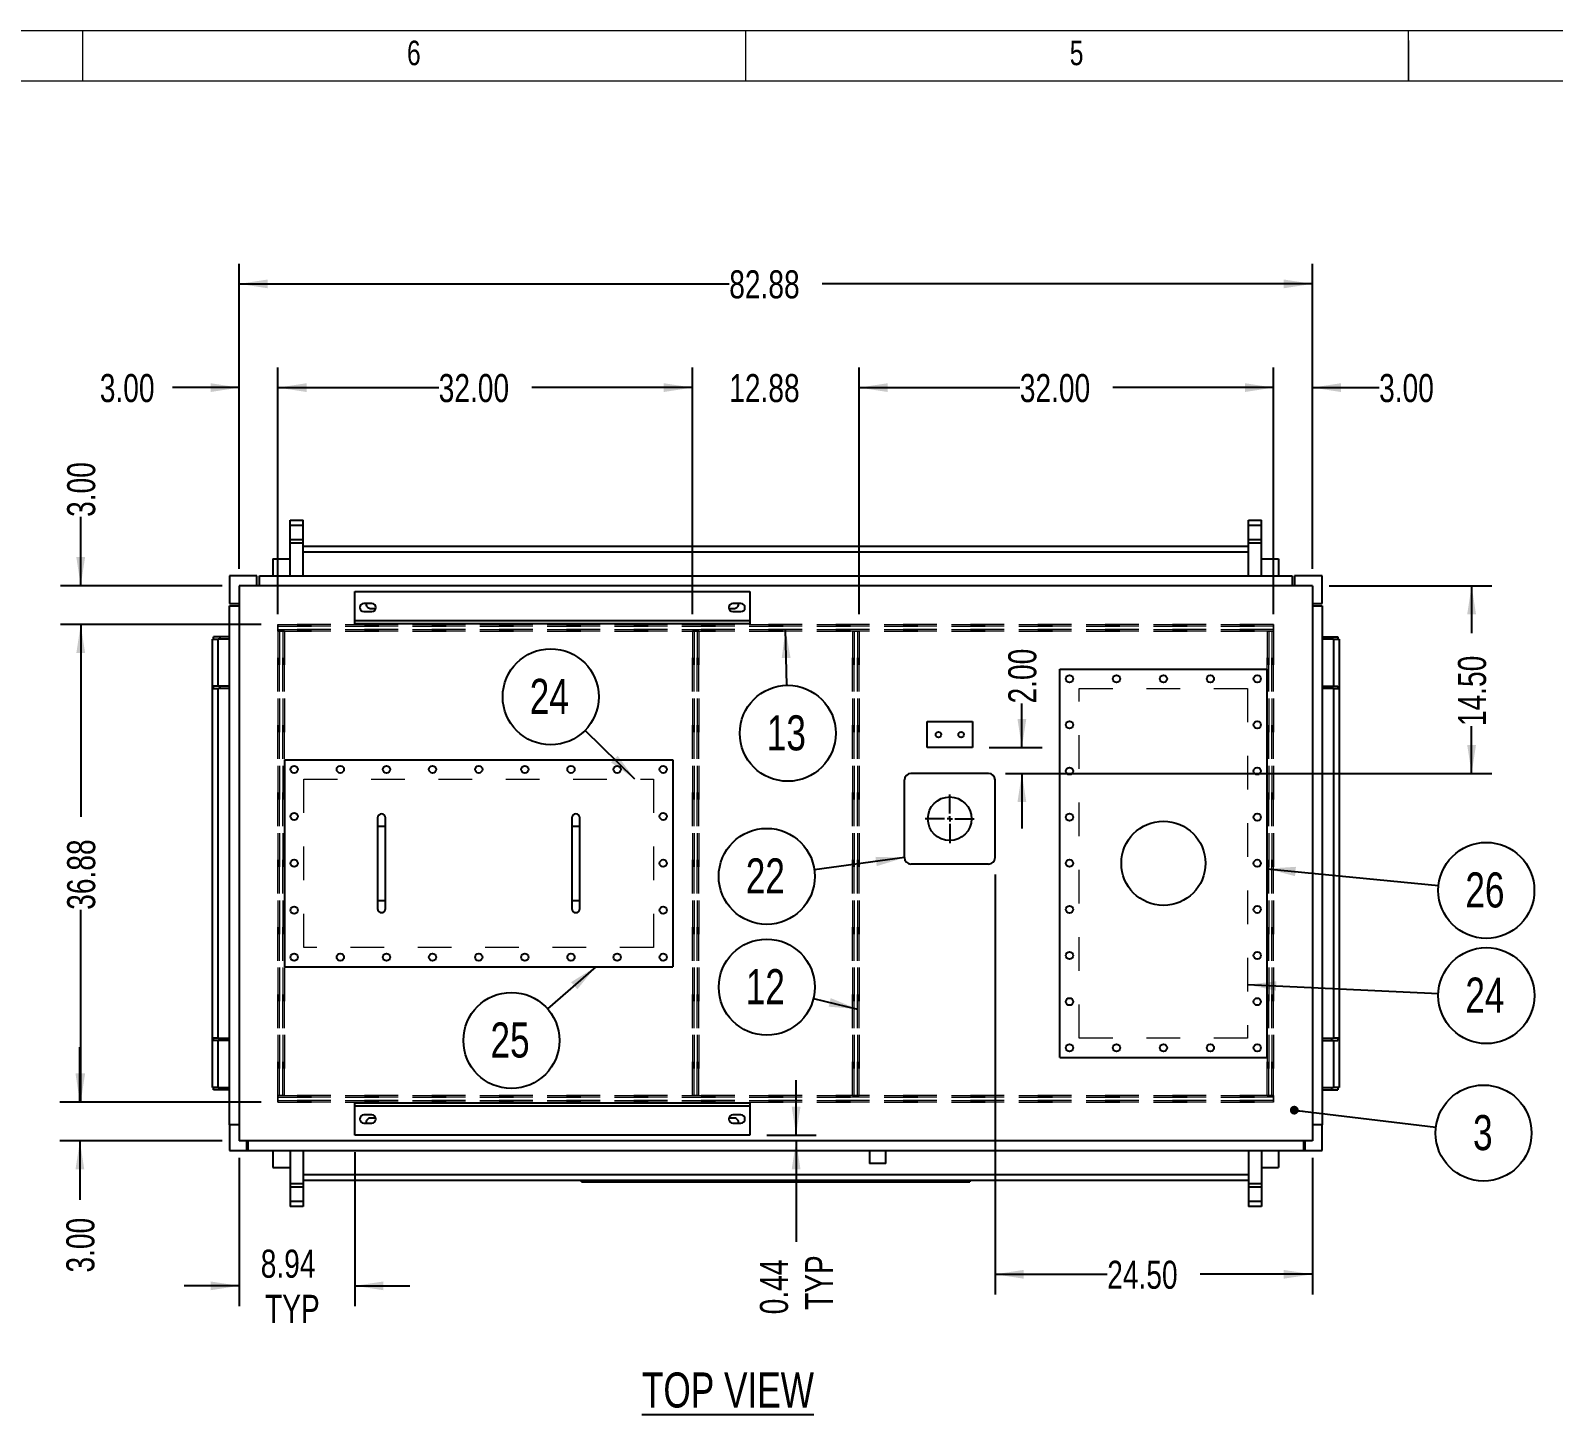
# Model space of a CAD drawing. Header units: inches. Extents: x 0 to 16.5, y 0 to 11.7.
# Drawn here: x 4.175 to 8.699, y 7.563 to 11.674 of the extents above; entities that cross this region are included whole.
import ezdxf

# ---------------------------------------------------------------- set-up
doc = ezdxf.new("R2010")
doc.units = ezdxf.units.IN
doc.header["$MEASUREMENT"] = 0
doc.linetypes.add('HIDDEN', pattern=[0.075, 0.05, -0.025])
doc.layers.add('FORMAT', color=7, linetype='Continuous')
doc.styles.add('SLDTEXTSTYLE0', font='TXT', dxfattribs={"width": 0.75})
doc.dimstyles.new('SLDDIMSTYLE0', dxfattribs={"dimtxt": 0.084961, "dimasz": 0.084961, "dimexe": 0, "dimexo": 0.0625, "dimgap": 0.02124, "dimtad": 0, "dimlfac": 26, "dimrnd": 1e-09, "dimzin": 4, "dimdsep": 46, "dimtxsty": 'SLDTEXTSTYLE0', "dimsah": 1, "dimcen": 0.09, "dimadec": 0, "dimazin": 1, "dimtfac": 1, "dimtmove": 0, "dimatfit": 0, "dimfxl": 0, "dimfrac": 2, "dimtolj": 1, "dimtzin": 12, "dimarcsym": 0})
doc.dimstyles.new('SLDDIMSTYLE1', dxfattribs={"dimtxt": 0.084961, "dimasz": 0.084961, "dimexe": 0, "dimexo": 0.0625, "dimgap": 0.02124, "dimtad": 0, "dimlfac": 26, "dimrnd": 1e-09, "dimzin": 12, "dimdsep": 46, "dimtxsty": 'SLDTEXTSTYLE0', "dimsah": 1, "dimcen": 0.09, "dimadec": 0, "dimazin": 3, "dimtfac": 1, "dimtofl": 0, "dimtmove": 0, "dimatfit": 3, "dimfxl": 0, "dimfrac": 2, "dimtolj": 1, "dimtzin": 12, "dimarcsym": 0})
doc.dimstyles.new('SLDDIMSTYLE2', dxfattribs={"dimtxt": 0.084961, "dimasz": 0.084961, "dimexe": 0, "dimexo": 0.0625, "dimgap": 0.02124, "dimtad": 0, "dimlfac": 26, "dimrnd": 1e-09, "dimzin": 12, "dimdsep": 46, "dimtxsty": 'SLDTEXTSTYLE0', "dimsah": 1, "dimcen": 0.09, "dimadec": 0, "dimazin": 3, "dimtfac": 1, "dimtmove": 0, "dimatfit": 0, "dimfxl": 0, "dimfrac": 2, "dimtolj": 1, "dimtzin": 12, "dimarcsym": 0})
doc.dimstyles.new('SLDDIMSTYLE3', dxfattribs={"dimtxt": 0.084961, "dimasz": 0.084961, "dimexe": 0, "dimexo": 0.0625, "dimgap": 0.02124, "dimtad": 0, "dimlfac": 26, "dimrnd": 1e-09, "dimzin": 4, "dimdsep": 46, "dimtxsty": 'SLDTEXTSTYLE0', "dimsah": 1, "dimcen": 0.09, "dimadec": 0, "dimazin": 1, "dimtfac": 1, "dimtofl": 0, "dimtmove": 0, "dimatfit": 3, "dimfxl": 0, "dimfrac": 2, "dimtolj": 1, "dimtzin": 12, "dimarcsym": 0})
doc.dimstyles.new('SLDDIMSTYLE4', dxfattribs={"dimtxt": 0.18, "dimasz": 0.084961, "dimexe": 0, "dimexo": 0.0625, "dimgap": 0, "dimtad": 0, "dimtih": 1, "dimtoh": 1, "dimdec": 0, "dimrnd": 1e-09, "dimzin": 0, "dimdsep": 46, "dimtxsty": 'Standard', "dimsah": 1, "dimcen": 0.09, "dimadec": 0, "dimazin": 0, "dimtfac": 0.084961, "dimtdec": 0, "dimtofl": 0, "dimtmove": 0, "dimatfit": 3, "dimfxl": 0, "dimfrac": 2, "dimtolj": 1, "dimtzin": 0, "dimarcsym": 0})
doc.dimstyles.new('SLDDIMSTYLE5', dxfattribs={"dimtxt": 0.18, "dimasz": 0.026142, "dimexe": 0, "dimexo": 0.0625, "dimgap": 0, "dimtad": 0, "dimtih": 1, "dimtoh": 1, "dimdec": 0, "dimrnd": 1e-09, "dimzin": 0, "dimdsep": 46, "dimtxsty": 'Standard', "dimblk1": 'DOT', "dimblk2": 'DOT', "dimsah": 1, "dimcen": 0.09, "dimadec": 0, "dimazin": 0, "dimtfac": 0.026142, "dimtdec": 0, "dimtofl": 0, "dimtmove": 0, "dimatfit": 3, "dimldrblk": 'DOT', "dimfxl": 0, "dimfrac": 2, "dimtolj": 1, "dimtzin": 0, "dimarcsym": 0})
doc.dimstyles.new('SLDDIMSTYLE8', dxfattribs={"dimtxt": 0.084961, "dimasz": 0.084961, "dimexe": 0, "dimexo": 0.0625, "dimgap": 0.02124, "dimtad": 0, "dimlfac": 26, "dimrnd": 1e-09, "dimdsep": 46, "dimtxsty": 'SLDTEXTSTYLE0', "dimsah": 1, "dimcen": 0.09, "dimadec": 0, "dimazin": 2, "dimtfac": 1, "dimtmove": 0, "dimatfit": 0, "dimfxl": 0, "dimfrac": 2, "dimtolj": 1, "dimtzin": 12, "dimarcsym": 0})

# ---------------------------------------------------------------- blocks, each defined once
blk = doc.blocks.new('Drawing View44')
at = {"color": 7, "linetype": 'Continuous', "lineweight": 25}
for p, q in [((-0.2837, 0.9087), (-0.2452, 0.9087)), ((-0.2837, 0.8942), (-0.2837, 0.9087)), ((-0.2452, 0.8942), (-0.2452, 0.9087)), ((2.5625, 0.9087), (2.601, 0.9087)), ((2.5625, 0.8942), (2.5625, 0.9087)), ((2.601, 0.8942), (2.601, 0.9087)), ((-0.2837, 0.8942), (-0.2452, 0.8942)), ((-0.2837, 0.851), (-0.2837, 0.8942)), ((-0.2452, 0.851), (-0.2452, 0.8942)), ((2.5625, 0.8942), (2.601, 0.8942)), ((2.5625, 0.851), (2.5625, 0.8942)), ((2.601, 0.851), (2.601, 0.8942)), ((-0.2837, 0.8413), (-0.2837, 0.851)), ((-0.2837, 0.851), (-0.2452, 0.851)), ((-0.2837, 0.8413), (-0.2452, 0.8413)), ((-0.2837, 0.7428), (-0.2837, 0.8413)), ((-0.2452, 0.8413), (-0.2452, 0.851)), ((-0.2452, 0.7428), (-0.2452, 0.8413)), ((-0.2452, 0.8317), (2.5625, 0.8317)), ((-0.2452, 0.8149), (2.5625, 0.8149)), ((2.5625, 0.8413), (2.5625, 0.851)), ((2.5625, 0.851), (2.601, 0.851)), ((2.5625, 0.8413), (2.601, 0.8413)), ((2.5625, 0.7428), (2.5625, 0.8413)), ((2.601, 0.8413), (2.601, 0.851)), ((2.601, 0.7428), (2.601, 0.8413)), ((-0.3349, 0.7934), (-0.2837, 0.7934)), ((-0.3349, 0.7934), (-0.3349, 0.7428)), ((2.601, 0.7933), (2.6522, 0.7933)), ((2.6522, 0.7933), (2.6522, 0.7428)), ((-0.3822, 0.7428), (-0.4639, 0.7428)), ((-0.4639, 0.7428), (-0.4639, 0.6611)), ((-0.3822, 0.7139), (-0.3822, 0.7428)), ((-0.375, 0.7139), (-0.375, 0.7428)), ((-0.375, 0.7428), (2.6923, 0.7428)), ((2.6923, 0.7428), (2.6923, 0.7139)), ((2.7812, 0.7428), (2.6995, 0.7428)), ((2.6995, 0.7428), (2.6995, 0.7139)), ((2.7812, 0.6611), (2.7812, 0.7428)), ((2.7524, 0.7139), (-0.4351, 0.7139)), ((-0.4351, 0.7139), (-0.4351, -0.9351)), ((-0.0913, 0.6971), (1.0817, 0.6971)), ((-0.0913, 0.6109), (-0.0913, 0.6971)), ((1.0817, 0.6971), (1.0817, 0.6109)), ((2.7524, 0.7139), (2.7524, -0.9351)), ((-0.4639, 0.6611), (-0.4351, 0.6611)), ((-0.4639, 0.6538), (-0.4351, 0.6538)), ((-0.4639, -0.887), (-0.4639, 0.6538)), ((-0.0409, 0.6611), (-0.0649, 0.6611)), ((-0.0649, 0.637), (-0.0409, 0.637)), ((-0.0457, 0.6466), (-0.0291, 0.6466)), ((1.0195, 0.6466), (1.0361, 0.6466)), ((1.0553, 0.6611), (1.0312, 0.6611)), ((1.0312, 0.637), (1.0553, 0.637)), ((2.7524, 0.6611), (2.7812, 0.6611)), ((2.7524, 0.6538), (2.7812, 0.6538)), ((2.7812, 0.6538), (2.7812, -0.887)), ((-0.0913, 0.6109), (1.0817, 0.6109)), ((-0.0913, 0.601), (-0.0913, 0.6109)), ((1.0817, 0.601), (-0.0913, 0.601)), ((1.0817, 0.6109), (1.0817, 0.601)), ((-0.5144, 0.5553), (-0.4976, 0.5553)), ((-0.5144, 0.4087), (-0.5144, 0.5553)), ((-0.5108, 0.5553), (-0.5108, 0.5625)), ((-0.4916, 0.5625), (-0.5108, 0.5625)), ((-0.4639, 0.5553), (-0.4976, 0.5553)), ((-0.4976, 0.4159), (-0.4976, 0.5553)), ((-0.4916, 0.5553), (-0.4916, 0.5625)), ((-0.4639, 0.5625), (-0.4916, 0.5625)), ((2.7812, 0.5625), (2.8089, 0.5625)), ((2.8149, 0.5553), (2.7812, 0.5553)), ((2.8089, 0.5625), (2.8089, 0.5553)), ((2.8089, 0.5625), (2.8281, 0.5625)), ((2.8149, 0.5553), (2.8317, 0.5553)), ((2.8149, 0.5553), (2.8149, 0.4159)), ((2.8281, 0.5625), (2.8281, 0.5553)), ((2.8317, 0.5553), (2.8317, 0.4087)), ((2.0024, -0.6875), (2.0024, 0.4663)), ((2.0024, 0.4663), (2.6178, 0.4663)), ((2.6178, -0.6875), (2.6178, 0.4663)), ((-0.5144, 0.4087), (-0.4976, 0.4087)), ((-0.5144, -0.6298), (-0.5144, 0.4087)), ((-0.5108, 0.4087), (-0.5108, 0.4159)), ((-0.4916, 0.4159), (-0.5108, 0.4159)), ((-0.4639, 0.4087), (-0.4976, 0.4087)), ((-0.4976, -0.6298), (-0.4976, 0.4087)), ((-0.4916, 0.4087), (-0.4916, 0.4159)), ((-0.4639, 0.4159), (-0.4916, 0.4159)), ((2.7812, 0.4159), (2.8089, 0.4159)), ((2.8149, 0.4087), (2.7812, 0.4087)), ((2.8089, 0.4159), (2.8089, 0.4087)), ((2.8089, 0.4159), (2.8281, 0.4159)), ((2.8149, 0.4087), (2.8149, -0.6298)), ((2.8149, 0.4087), (2.8317, 0.4087)), ((2.8281, 0.4159), (2.8281, 0.4087)), ((2.8317, 0.4087), (2.8317, -0.6298)), ((1.6082, 0.3101), (1.7428, 0.3101)), ((1.6082, 0.2332), (1.6082, 0.3101)), ((1.7428, 0.3101), (1.7428, 0.2332)), ((1.7428, 0.2332), (1.6082, 0.2332)), ((-0.3005, 0.1971), (0.8534, 0.1971)), ((-0.3005, 0.1971), (-0.3005, -0.4183)), ((0.8534, 0.1971), (0.8534, -0.4183)), ((1.5409, -0.0938), (1.5409, 0.137)), ((1.7909, 0.1562), (1.5601, 0.1562)), ((1.8101, -0.0938), (1.8101, 0.137)), ((-0.024, 0.024), (-0.024, 0)), ((-0.024, 0), (-0.024, -0.2212)), ((-0.024, 0), (0, 0)), ((0, 0), (0, 0.024)), ((0, -0.2212), (0, 0)), ((0.5529, 0.024), (0.5529, 0)), ((0.5769, 0), (0.5769, 0.024)), ((0.5529, 0), (0.5529, -0.2212)), ((0.5529, 0), (0.5769, 0)), ((0.5769, -0.2212), (0.5769, 0)), ((1.7909, -0.113), (1.5601, -0.113)), ((-0.024, -0.2212), (-0.024, -0.2452)), ((-0.024, -0.2212), (0, -0.2212)), ((0, -0.2452), (0, -0.2212)), ((0.5529, -0.2212), (0.5529, -0.2452)), ((0.5529, -0.2212), (0.5769, -0.2212)), ((0.5769, -0.2452), (0.5769, -0.2212)), ((-0.3005, -0.4183), (0.8534, -0.4183)), ((-0.4976, -0.6298), (-0.5144, -0.6298)), ((-0.5144, -0.7764), (-0.5144, -0.6298)), ((-0.5108, -0.637), (-0.5108, -0.6298)), ((-0.4976, -0.6298), (-0.4639, -0.6298)), ((-0.4916, -0.637), (-0.4916, -0.6298)), ((2.7812, -0.6298), (2.8149, -0.6298)), ((2.8089, -0.6298), (2.8089, -0.637)), ((2.8317, -0.6298), (2.8149, -0.6298)), ((2.8281, -0.6298), (2.8281, -0.637)), ((2.8317, -0.6298), (2.8317, -0.7764)), ((-0.4916, -0.637), (-0.5108, -0.637)), ((-0.4976, -0.7764), (-0.4976, -0.637)), ((-0.4639, -0.637), (-0.4916, -0.637)), ((2.7812, -0.637), (2.8089, -0.637)), ((2.8089, -0.637), (2.8281, -0.637)), ((2.8149, -0.637), (2.8149, -0.7764)), ((2.0024, -0.6875), (2.6178, -0.6875)), ((-0.4976, -0.7764), (-0.5144, -0.7764)), ((-0.5108, -0.7837), (-0.5108, -0.7764)), ((-0.4916, -0.7837), (-0.5108, -0.7837)), ((-0.4976, -0.7764), (-0.4639, -0.7764)), ((-0.4916, -0.7837), (-0.4916, -0.7764)), ((-0.4639, -0.7837), (-0.4916, -0.7837)), ((2.7812, -0.7764), (2.8149, -0.7764)), ((2.7812, -0.7837), (2.8089, -0.7837)), ((2.8089, -0.7764), (2.8089, -0.7837)), ((2.8089, -0.7837), (2.8281, -0.7837)), ((2.8317, -0.7764), (2.8149, -0.7764)), ((2.8281, -0.7764), (2.8281, -0.7837)), ((-0.0913, -0.8221), (1.0817, -0.8221)), ((-0.0913, -0.8321), (-0.0913, -0.8221)), ((1.0817, -0.8321), (-0.0913, -0.8321)), ((-0.0913, -0.9183), (-0.0913, -0.8321)), ((-0.0409, -0.8582), (-0.0649, -0.8582)), ((1.0553, -0.8582), (1.0312, -0.8582)), ((1.0817, -0.8221), (1.0817, -0.8321)), ((1.0817, -0.8321), (1.0817, -0.9183)), ((-0.4351, -0.887), (-0.4639, -0.887)), ((-0.4639, -0.887), (-0.4639, -0.9639)), ((-0.4351, -0.887), (-0.4639, -0.887)), ((-0.0649, -0.8822), (-0.0409, -0.8822)), ((-0.0291, -0.8678), (-0.0457, -0.8678)), ((1.0361, -0.8678), (1.0195, -0.8678)), ((1.0312, -0.8822), (1.0553, -0.8822)), ((2.7812, -0.887), (2.7524, -0.887)), ((2.7812, -0.887), (2.7524, -0.887)), ((2.7812, -0.9639), (2.7812, -0.887)), ((2.7524, -0.9351), (-0.4351, -0.9351)), ((-0.4135, -0.9351), (-0.4135, -0.9639)), ((-0.4087, -0.9639), (-0.4087, -0.9351)), ((1.0817, -0.9183), (-0.0913, -0.9183)), ((2.726, -0.9351), (2.726, -0.9639)), ((2.7308, -0.9639), (2.7308, -0.9351)), ((-0.4639, -0.9639), (-0.4087, -0.9639)), ((-0.4135, -0.9639), (2.7308, -0.9639)), ((-0.3349, -0.9639), (-0.3349, -1.0143)), ((-0.2837, -0.9639), (-0.2837, -1.0625)), ((-0.2452, -0.9639), (-0.2452, -1.0625)), ((1.4375, -0.9639), (1.4375, -1.0024)), ((1.4856, -1.0024), (1.4856, -0.9639)), ((2.5625, -0.9639), (2.5625, -1.0625)), ((2.601, -0.9639), (2.601, -1.0625)), ((2.6522, -0.9639), (2.6522, -1.0144)), ((2.726, -0.9639), (2.7812, -0.9639)), ((-0.3349, -1.0143), (-0.2837, -1.0143)), ((2.5625, -1.0361), (-0.2452, -1.0361)), ((1.4856, -1.0024), (1.4375, -1.0024)), ((2.601, -1.0144), (2.6522, -1.0144)), ((-0.2452, -1.0625), (-0.2837, -1.0625)), ((-0.2837, -1.0625), (-0.2837, -1.0721)), ((-0.2452, -1.0721), (-0.2837, -1.0721)), ((-0.2837, -1.0721), (-0.2837, -1.1154)), ((2.5625, -1.0529), (-0.2452, -1.0529)), ((-0.2452, -1.0625), (-0.2452, -1.0721)), ((-0.2452, -1.0721), (-0.2452, -1.1154)), ((0.5817, -1.0569), (0.5817, -1.0529)), ((0.5817, -1.0569), (1.7356, -1.0569)), ((1.7356, -1.0529), (1.7356, -1.0569)), ((2.601, -1.0625), (2.5625, -1.0625)), ((2.5625, -1.0625), (2.5625, -1.0721)), ((2.601, -1.0721), (2.5625, -1.0721)), ((2.5625, -1.0721), (2.5625, -1.1154)), ((2.601, -1.0625), (2.601, -1.0721)), ((2.601, -1.0721), (2.601, -1.1154)), ((-0.2452, -1.1154), (-0.2837, -1.1154)), ((-0.2837, -1.1154), (-0.2837, -1.1298)), ((-0.2452, -1.1298), (-0.2837, -1.1298)), ((-0.2452, -1.1154), (-0.2452, -1.1298)), ((2.5625, -1.1154), (2.5625, -1.1298)), ((2.601, -1.1154), (2.5625, -1.1154)), ((2.601, -1.1298), (2.5625, -1.1298)), ((2.601, -1.1154), (2.601, -1.1298))]:
    blk.add_line(p, q, dxfattribs=at)
at = {"color": 7, "linetype": 'HIDDEN', "lineweight": 18}
for p, q in [((-0.3198, 0.5987), (2.6371, 0.5987)), ((-0.3198, 0.5938), (-0.3198, 0.5987)), ((2.6371, 0.5987), (-0.3198, 0.5987)), ((-0.3198, 0.5987), (-0.3198, 0.5938)), ((-0.3198, 0.5938), (-0.3198, 0.5842)), ((2.6371, 0.5938), (-0.3198, 0.5938)), ((-0.3198, 0.5938), (2.6371, 0.5938)), ((-0.3198, 0.5842), (-0.3198, 0.5938)), ((2.6371, 0.5987), (2.6371, 0.5938)), ((2.6371, 0.5938), (2.6371, 0.5987)), ((2.6371, 0.5938), (2.6371, 0.5842)), ((2.6371, 0.5842), (2.6371, 0.5938)), ((-0.3198, 0.5842), (2.6371, 0.5842)), ((-0.3198, 0.5794), (-0.3198, 0.5842)), ((2.6371, 0.5842), (-0.3198, 0.5842)), ((-0.3198, 0.5842), (-0.3198, 0.5794)), ((2.6371, 0.5794), (-0.3198, 0.5794)), ((-0.3198, 0.5794), (2.6371, 0.5794)), ((-0.3198, -0.8006), (-0.3198, 0.5794)), ((-0.3198, 0.5794), (-0.315, 0.5794)), ((-0.3198, 0.5794), (-0.3198, -0.8006)), ((-0.315, 0.5794), (-0.3198, 0.5794)), ((-0.315, 0.5794), (-0.315, -0.8006)), ((-0.3054, 0.5794), (-0.315, 0.5794)), ((-0.315, -0.8006), (-0.315, 0.5794)), ((-0.315, 0.5794), (-0.3054, 0.5794)), ((-0.3054, 0.5794), (-0.3006, 0.5794)), ((-0.3054, -0.8006), (-0.3054, 0.5794)), ((-0.3054, 0.5794), (-0.3054, -0.8006)), ((-0.3006, 0.5794), (-0.3054, 0.5794)), ((-0.3006, 0.5794), (-0.3006, -0.8006)), ((-0.3006, -0.8006), (-0.3006, 0.5794)), ((0.9111, -0.8006), (0.9111, 0.5794)), ((0.9111, 0.5794), (0.9159, 0.5794)), ((0.9111, 0.5794), (0.9111, -0.8006)), ((0.9159, 0.5794), (0.9111, 0.5794)), ((0.9159, 0.5794), (0.9159, -0.8006)), ((0.9255, 0.5794), (0.9159, 0.5794)), ((0.9159, -0.8006), (0.9159, 0.5794)), ((0.9159, 0.5794), (0.9255, 0.5794)), ((0.9255, 0.5794), (0.9303, 0.5794)), ((0.9255, -0.8006), (0.9255, 0.5794)), ((0.9255, 0.5794), (0.9255, -0.8006)), ((0.9303, 0.5794), (0.9255, 0.5794)), ((0.9303, 0.5794), (0.9303, -0.8006)), ((0.9303, -0.8006), (0.9303, 0.5794)), ((1.387, -0.8006), (1.387, 0.5794)), ((1.387, 0.5794), (1.3918, 0.5794)), ((1.387, 0.5794), (1.387, -0.8006)), ((1.3918, 0.5794), (1.387, 0.5794)), ((1.3918, 0.5794), (1.3918, -0.8006)), ((1.4014, 0.5794), (1.3918, 0.5794)), ((1.3918, -0.8006), (1.3918, 0.5794)), ((1.3918, 0.5794), (1.4014, 0.5794)), ((1.4014, -0.8006), (1.4014, 0.5794)), ((1.4014, 0.5794), (1.4062, 0.5794)), ((1.4014, 0.5794), (1.4014, -0.8006)), ((1.4062, 0.5794), (1.4014, 0.5794)), ((1.4062, 0.5794), (1.4062, -0.8006)), ((1.4062, -0.8006), (1.4062, 0.5794)), ((2.6179, -0.8006), (2.6179, 0.5794)), ((2.6179, 0.5794), (2.6227, 0.5794)), ((2.6179, 0.5794), (2.6179, -0.8006)), ((2.6227, 0.5794), (2.6179, 0.5794)), ((2.6227, 0.5794), (2.6227, -0.8006)), ((2.6323, 0.5794), (2.6227, 0.5794)), ((2.6227, -0.8006), (2.6227, 0.5794)), ((2.6227, 0.5794), (2.6323, 0.5794)), ((2.6323, -0.8006), (2.6323, 0.5794)), ((2.6323, 0.5794), (2.6371, 0.5794)), ((2.6323, 0.5794), (2.6323, -0.8006)), ((2.6371, 0.5794), (2.6323, 0.5794)), ((2.6371, 0.5842), (2.6371, 0.5794)), ((2.6371, 0.5794), (2.6371, 0.5842)), ((2.6371, 0.5794), (2.6371, -0.8006)), ((2.6371, -0.8006), (2.6371, 0.5794)), ((2.0024, 0.4663), (2.6178, 0.4663)), ((2.0024, -0.6875), (2.0024, 0.4663)), ((2.0024, 0.4663), (2.6178, 0.4663)), ((2.0024, -0.6875), (2.0024, 0.4663)), ((2.6178, 0.4663), (2.6178, -0.6875)), ((2.6178, 0.4663), (2.6178, -0.6875)), ((2.0601, 0.4087), (2.5601, 0.4087)), ((2.0601, -0.6298), (2.0601, 0.4087)), ((2.0601, 0.4087), (2.5601, 0.4087)), ((2.0601, -0.6298), (2.0601, 0.4087)), ((2.5601, 0.4087), (2.5601, -0.6298)), ((2.5601, 0.4087), (2.5601, -0.6298)), ((-0.3005, 0.1971), (0.8534, 0.1971)), ((-0.3005, -0.4183), (-0.3005, 0.1971)), ((-0.3005, -0.4183), (-0.3005, 0.1971)), ((-0.3005, 0.1971), (0.8534, 0.1971)), ((0.8534, 0.1971), (0.8534, -0.4183)), ((0.8534, 0.1971), (0.8534, -0.4183)), ((-0.2428, 0.1394), (0.7957, 0.1394)), ((-0.2428, -0.3606), (-0.2428, 0.1394)), ((-0.2428, -0.3606), (-0.2428, 0.1394)), ((-0.2428, 0.1394), (0.7957, 0.1394)), ((0.7957, 0.1394), (0.7957, -0.3606)), ((0.7957, 0.1394), (0.7957, -0.3606)), ((0.7957, -0.3606), (-0.2428, -0.3606)), ((0.7957, -0.3606), (-0.2428, -0.3606)), ((0.8534, -0.4183), (-0.3005, -0.4183)), ((0.8534, -0.4183), (-0.3005, -0.4183)), ((2.5601, -0.6298), (2.0601, -0.6298)), ((2.5601, -0.6298), (2.0601, -0.6298)), ((2.6178, -0.6875), (2.0024, -0.6875)), ((2.6178, -0.6875), (2.0024, -0.6875)), ((-0.3198, -0.8006), (2.6371, -0.8006)), ((-0.3198, -0.8054), (-0.3198, -0.8006)), ((2.6371, -0.8006), (-0.3198, -0.8006)), ((-0.3198, -0.8006), (-0.3198, -0.8054)), ((-0.315, -0.8006), (-0.3198, -0.8006)), ((-0.3198, -0.8006), (-0.315, -0.8006)), ((-0.3198, -0.8054), (-0.3198, -0.815)), ((2.6371, -0.8054), (-0.3198, -0.8054)), ((-0.3198, -0.8054), (2.6371, -0.8054)), ((-0.3198, -0.815), (-0.3198, -0.8054)), ((-0.3054, -0.8006), (-0.315, -0.8006)), ((-0.315, -0.8006), (-0.3054, -0.8006)), ((-0.3006, -0.8006), (-0.3054, -0.8006)), ((-0.3054, -0.8006), (-0.3006, -0.8006)), ((0.9159, -0.8006), (0.9111, -0.8006)), ((0.9111, -0.8006), (0.9159, -0.8006)), ((0.9255, -0.8006), (0.9159, -0.8006)), ((0.9159, -0.8006), (0.9255, -0.8006)), ((0.9303, -0.8006), (0.9255, -0.8006)), ((0.9255, -0.8006), (0.9303, -0.8006)), ((1.3918, -0.8006), (1.387, -0.8006)), ((1.387, -0.8006), (1.3918, -0.8006)), ((1.4014, -0.8006), (1.3918, -0.8006)), ((1.3918, -0.8006), (1.4014, -0.8006)), ((1.4062, -0.8006), (1.4014, -0.8006)), ((1.4014, -0.8006), (1.4062, -0.8006)), ((2.6227, -0.8006), (2.6179, -0.8006)), ((2.6179, -0.8006), (2.6227, -0.8006)), ((2.6323, -0.8006), (2.6227, -0.8006)), ((2.6227, -0.8006), (2.6323, -0.8006)), ((2.6371, -0.8006), (2.6323, -0.8006)), ((2.6323, -0.8006), (2.6371, -0.8006)), ((2.6371, -0.8006), (2.6371, -0.8054)), ((2.6371, -0.8054), (2.6371, -0.8006)), ((2.6371, -0.8054), (2.6371, -0.815)), ((2.6371, -0.815), (2.6371, -0.8054)), ((-0.3198, -0.8198), (-0.3198, -0.815)), ((-0.3198, -0.815), (2.6371, -0.815)), ((2.6371, -0.815), (-0.3198, -0.815)), ((-0.3198, -0.815), (-0.3198, -0.8198)), ((2.6371, -0.8198), (-0.3198, -0.8198)), ((-0.3198, -0.8198), (2.6371, -0.8198)), ((2.6371, -0.815), (2.6371, -0.8198)), ((2.6371, -0.8198), (2.6371, -0.815))]:
    blk.add_line(p, q, dxfattribs=at)
at = {"color": 7, "linetype": 'Continuous', "lineweight": 25}
for centre, radius in [((2.0313, 0.4375), 0.0108), ((2.1707, 0.4375), 0.0108), ((2.3101, 0.4375), 0.0108), ((2.4495, 0.4375), 0.0108), ((2.5889, 0.4375), 0.0108), ((1.6418, 0.2716), 0.00811), ((1.7091, 0.2716), 0.00811), ((2.0313, 0.3005), 0.0108), ((2.5889, 0.3005), 0.0108), ((-0.2716, 0.1683), 0.0108), ((-0.1346, 0.1683), 0.0108), ((0.0024, 0.1683), 0.0108), ((0.1394, 0.1683), 0.0108), ((0.2764, 0.1683), 0.0108), ((0.4135, 0.1683), 0.0108), ((0.5505, 0.1683), 0.0108), ((0.6875, 0.1683), 0.0108), ((0.8245, 0.1683), 0.0108), ((2.0313, 0.1635), 0.0108), ((2.5889, 0.1635), 0.0108), ((1.6755, 0.0216), 0.0649), ((-0.2716, 0.0288), 0.0108), ((0.8245, 0.0288), 0.0108), ((2.0313, 0.0264), 0.0108), ((2.3101, -0.1106), 0.125), ((2.5889, 0.0264), 0.0108), ((-0.2716, -0.1106), 0.0108), ((0.8245, -0.1106), 0.0108), ((2.0313, -0.1106), 0.0108), ((2.5889, -0.1106), 0.0108), ((-0.2716, -0.25), 0.0108), ((0.8245, -0.25), 0.0108), ((2.0313, -0.2476), 0.0108), ((2.5889, -0.2476), 0.0108), ((-0.2716, -0.3894), 0.0108), ((-0.1346, -0.3894), 0.0108), ((0.0024, -0.3894), 0.0108), ((0.1394, -0.3894), 0.0108), ((0.2764, -0.3894), 0.0108), ((0.4135, -0.3894), 0.0108), ((0.5505, -0.3894), 0.0108), ((0.6875, -0.3894), 0.0108), ((0.8245, -0.3894), 0.0108), ((2.0313, -0.3846), 0.0108), ((2.5889, -0.3846), 0.0108), ((2.0313, -0.5216), 0.0108), ((2.5889, -0.5216), 0.0108), ((2.0313, -0.6587), 0.0108), ((2.1707, -0.6587), 0.0108), ((2.3101, -0.6587), 0.0108), ((2.4495, -0.6587), 0.0108), ((2.5889, -0.6587), 0.0108)]:
    blk.add_circle(centre, radius, dxfattribs=at)
for centre, radius, start, end in [((-0.0649, 0.649), 0.012, 90, 270), ((-0.0457, 0.6587), 0.012, 168.463, 270), ((-0.0409, 0.649), 0.012, 270, 90), ((1.0312, 0.649), 0.012, 90, 270), ((1.0361, 0.6587), 0.012, 270, 11.537), ((1.0553, 0.649), 0.012, 270, 90), ((1.5601, 0.137), 0.0192, 90, 180), ((1.7909, 0.137), 0.0192, 0, 90), ((-0.012, 0.024), 0.012, 0, 180), ((0.5649, 0.024), 0.012, 0, 180), ((1.5601, -0.0938), 0.0192, 180, 270), ((1.7909, -0.0938), 0.0192, 270, 0), ((-0.012, -0.2452), 0.012, 180, 0), ((0.5649, -0.2452), 0.012, 180, 0), ((-0.0649, -0.8702), 0.012, 90, 270), ((-0.0409, -0.8702), 0.012, 270, 90), ((1.0312, -0.8702), 0.012, 90, 270), ((1.0553, -0.8702), 0.012, 270, 90), ((-0.0457, -0.8798), 0.012, 90, 191.537), ((1.0361, -0.8798), 0.012, 348.463, 90)]:
    blk.add_arc(centre, radius, start, end, dxfattribs=at)
blk = doc.blocks.new('_D_73')
at = {"layer": 'FORMAT'}
for p, q in [((4.7947, 10.075), (4.7947, 10.9815)), ((7.9822, 10.075), (7.9822, 10.9815)), ((4.7947, 10.9215), (6.2503, 10.9215)), ((7.9822, 10.9215), (6.5265, 10.9215))]:
    blk.add_line(p, q, dxfattribs=at)
for points in [[(4.7947, 10.9215), (4.8796, 10.9084), (4.8796, 10.9345)], [(7.9822, 10.9215), (7.8972, 10.9345), (7.8972, 10.9084)]]:
    blk.add_solid(points, dxfattribs=at)
at = {"layer": 'FORMAT', "insert": (6.2503, 10.9618), "char_height": 0.08333, "attachment_point": 1, "style": 'SLDTEXTSTYLE0'}
blk.add_mtext('82.88', dxfattribs=at)
blk = doc.blocks.new('_D_74')
at = {"layer": 'FORMAT'}
for p, q in [((4.7947, 10.075), (4.7947, 10.6734)), ((4.91, 9.9404), (4.91, 10.6734)), ((4.7947, 10.6134), (4.5964, 10.6134)), ((4.91, 10.6134), (5.0734, 10.6134))]:
    blk.add_line(p, q, dxfattribs=at)
for points in [[(4.7947, 10.6134), (4.7097, 10.6264), (4.7097, 10.6003)], [(4.91, 10.6134), (4.9949, 10.6003), (4.9949, 10.6264)]]:
    blk.add_solid(points, dxfattribs=at)
at = {"layer": 'FORMAT', "insert": (4.3808, 10.6537), "char_height": 0.08333, "attachment_point": 1, "style": 'SLDTEXTSTYLE0'}
blk.add_mtext('3.00', dxfattribs=at)
blk = doc.blocks.new('_D_75')
at = {"layer": 'FORMAT'}
for p, q in [((7.8669, 9.9404), (7.8669, 10.6734)), ((7.9822, 10.075), (7.9822, 10.6734)), ((7.8669, 10.6134), (7.7035, 10.6134)), ((7.9822, 10.6134), (8.1805, 10.6134))]:
    blk.add_line(p, q, dxfattribs=at)
for points in [[(7.8669, 10.6134), (7.7819, 10.6264), (7.7819, 10.6003)], [(7.9822, 10.6134), (8.0671, 10.6003), (8.0671, 10.6264)]]:
    blk.add_solid(points, dxfattribs=at)
at = {"layer": 'FORMAT', "insert": (8.1805, 10.6537), "char_height": 0.08333, "attachment_point": 1, "style": 'SLDTEXTSTYLE0'}
blk.add_mtext('3.00', dxfattribs=at)
blk = doc.blocks.new('_D_76')
at = {"layer": 'FORMAT'}
for p, q in [((4.91, 9.9404), (4.91, 10.6734)), ((6.1408, 9.9404), (6.1408, 10.6734)), ((4.91, 10.6134), (5.3873, 10.6134)), ((6.1408, 10.6134), (5.6635, 10.6134))]:
    blk.add_line(p, q, dxfattribs=at)
for points in [[(4.91, 10.6134), (4.9949, 10.6003), (4.9949, 10.6264)], [(6.1408, 10.6134), (6.0559, 10.6264), (6.0559, 10.6003)]]:
    blk.add_solid(points, dxfattribs=at)
at = {"layer": 'FORMAT', "insert": (5.3873, 10.6537), "char_height": 0.08333, "attachment_point": 1, "style": 'SLDTEXTSTYLE0'}
blk.add_mtext('32.00', dxfattribs=at)
blk = doc.blocks.new('_D_77')
at = {"layer": 'FORMAT'}
for p, q in [((6.636, 9.9404), (6.636, 10.6734)), ((7.8669, 9.9404), (7.8669, 10.6734)), ((6.636, 10.6134), (7.1133, 10.6134)), ((7.8669, 10.6134), (7.3896, 10.6134))]:
    blk.add_line(p, q, dxfattribs=at)
for points in [[(6.636, 10.6134), (6.721, 10.6003), (6.721, 10.6264)], [(7.8669, 10.6134), (7.7819, 10.6264), (7.7819, 10.6003)]]:
    blk.add_solid(points, dxfattribs=at)
at = {"layer": 'FORMAT', "insert": (7.1133, 10.6537), "char_height": 0.08333, "attachment_point": 1, "style": 'SLDTEXTSTYLE0'}
blk.add_mtext('32.00', dxfattribs=at)
blk = doc.blocks.new('_D_78')
at = {"layer": 'FORMAT'}
for p, q in [((6.1408, 9.9404), (6.1408, 10.6734)), ((6.636, 9.9404), (6.636, 10.6734)), ((6.1408, 10.6134), (5.9774, 10.6134)), ((6.636, 10.6134), (6.7994, 10.6134))]:
    blk.add_line(p, q, dxfattribs=at)
for points in [[(6.1408, 10.6134), (6.0559, 10.6264), (6.0559, 10.6003)], [(6.636, 10.6134), (6.721, 10.6003), (6.721, 10.6264)]]:
    blk.add_solid(points, dxfattribs=at)
at = {"layer": 'FORMAT', "insert": (6.2503, 10.6537), "char_height": 0.08333, "attachment_point": 1, "style": 'SLDTEXTSTYLE0'}
blk.add_mtext('12.88', dxfattribs=at)
blk = doc.blocks.new('_D_79')
at = {"layer": 'FORMAT'}
for p, q in [((4.3241, 10.025), (4.3241, 10.2293)), ((4.7447, 10.025), (4.2641, 10.025)), ((4.86, 9.9097), (4.2641, 9.9097)), ((4.3241, 9.9097), (4.3241, 9.7463))]:
    blk.add_line(p, q, dxfattribs=at)
for points in [[(4.3241, 10.025), (4.3372, 10.1099), (4.3111, 10.1099)], [(4.3241, 9.9097), (4.3111, 9.8247), (4.3372, 9.8247)]]:
    blk.add_solid(points, dxfattribs=at)
at = {"layer": 'FORMAT', "insert": (4.2838, 10.2293), "char_height": 0.08333, "attachment_point": 1, "rotation": 90, "style": 'SLDTEXTSTYLE0'}
blk.add_mtext('3.00', dxfattribs=at)
blk = doc.blocks.new('_D_80')
at = {"layer": 'FORMAT'}
for p, q in [((4.3216, 8.4912), (4.3216, 8.6546)), ((4.86, 8.4912), (4.2616, 8.4912)), ((4.7447, 8.3759), (4.2616, 8.3759)), ((4.3216, 8.3759), (4.3216, 8.2004))]:
    blk.add_line(p, q, dxfattribs=at)
for points in [[(4.3216, 8.4912), (4.3347, 8.5762), (4.3086, 8.5762)], [(4.3216, 8.3759), (4.3086, 8.291), (4.3347, 8.291)]]:
    blk.add_solid(points, dxfattribs=at)
at = {"layer": 'FORMAT', "insert": (4.2813, 7.9848), "char_height": 0.08333, "attachment_point": 1, "rotation": 90, "style": 'SLDTEXTSTYLE0'}
blk.add_mtext('3.00', dxfattribs=at)
blk = doc.blocks.new('_D_81')
at = {"layer": 'FORMAT'}
for p, q in [((4.86, 9.9097), (4.2641, 9.9097)), ((4.3241, 9.9097), (4.3241, 9.3386)), ((4.3241, 8.4912), (4.3241, 9.0623)), ((4.86, 8.4912), (4.2641, 8.4912))]:
    blk.add_line(p, q, dxfattribs=at)
for points in [[(4.3241, 9.9097), (4.3111, 9.8247), (4.3372, 9.8247)], [(4.3241, 8.4912), (4.3372, 8.5762), (4.3111, 8.5762)]]:
    blk.add_solid(points, dxfattribs=at)
at = {"layer": 'FORMAT', "insert": (4.2838, 9.0623), "char_height": 0.08333, "attachment_point": 1, "rotation": 90, "style": 'SLDTEXTSTYLE0'}
blk.add_mtext('36.88', dxfattribs=at)
blk = doc.blocks.new('_D_82')
at = {"layer": 'FORMAT'}
for p, q in [((7.0399, 9.1673), (7.0399, 7.9196)), ((7.9822, 8.3259), (7.9822, 7.9196)), ((7.0399, 7.9796), (7.3729, 7.9796)), ((7.9822, 7.9796), (7.6491, 7.9796))]:
    blk.add_line(p, q, dxfattribs=at)
for points in [[(7.0399, 7.9796), (7.1248, 7.9666), (7.1248, 7.9927)], [(7.9822, 7.9796), (7.8972, 7.9927), (7.8972, 7.9666)]]:
    blk.add_solid(points, dxfattribs=at)
at = {"layer": 'FORMAT', "insert": (7.3729, 8.02), "char_height": 0.08333, "attachment_point": 1, "style": 'SLDTEXTSTYLE0'}
blk.add_mtext('24.50', dxfattribs=at)
blk = doc.blocks.new('_D_83')
at = {"layer": 'FORMAT'}
for p, q in [((7.1195, 9.5442), (7.1195, 9.6752)), ((7.0226, 9.5442), (7.1795, 9.5442)), ((7.0706, 9.4673), (7.1795, 9.4673)), ((7.1195, 9.4673), (7.1195, 9.3039))]:
    blk.add_line(p, q, dxfattribs=at)
for points in [[(7.1195, 9.5442), (7.1326, 9.6292), (7.1064, 9.6292)], [(7.1195, 9.4673), (7.1064, 9.3823), (7.1326, 9.3823)]]:
    blk.add_solid(points, dxfattribs=at)
at = {"layer": 'FORMAT', "insert": (7.0791, 9.6752), "char_height": 0.08333, "attachment_point": 1, "rotation": 90, "style": 'SLDTEXTSTYLE0'}
blk.add_mtext('2.00', dxfattribs=at)
blk = doc.blocks.new('_D_84')
at = {"layer": 'FORMAT'}
for p, q in [((8.0322, 10.025), (8.5152, 10.025)), ((8.4552, 10.025), (8.4552, 9.8842)), ((8.4552, 9.4673), (8.4552, 9.608)), ((7.0706, 9.4673), (8.5152, 9.4673))]:
    blk.add_line(p, q, dxfattribs=at)
for points in [[(8.4552, 10.025), (8.4421, 9.94), (8.4683, 9.94)], [(8.4552, 9.4673), (8.4683, 9.5522), (8.4421, 9.5522)]]:
    blk.add_solid(points, dxfattribs=at)
at = {"layer": 'FORMAT', "insert": (8.4148, 9.608), "char_height": 0.08333, "attachment_point": 1, "rotation": 90, "style": 'SLDTEXTSTYLE0'}
blk.add_mtext('14.50', dxfattribs=at)
blk = doc.blocks.new('_D_85')
at = {"layer": 'FORMAT'}
for p, q in [((4.7947, 8.3259), (4.7947, 7.8854)), ((5.1384, 8.3428), (5.1384, 7.8854)), ((4.7947, 7.9454), (4.6313, 7.9454)), ((5.1384, 7.9454), (5.3018, 7.9454))]:
    blk.add_line(p, q, dxfattribs=at)
for points in [[(4.7947, 7.9454), (4.7097, 7.9584), (4.7097, 7.9323)], [(5.1384, 7.9454), (5.2234, 7.9323), (5.2234, 7.9584)]]:
    blk.add_solid(points, dxfattribs=at)
at = {"layer": 'FORMAT', "char_height": 0.08333, "attachment_point": 1, "style": 'SLDTEXTSTYLE0'}
for s, insert in [('8.94', (4.8588, 8.0528)), ('TYP', (4.8715, 7.9187))]:
    blk.add_mtext(s, dxfattribs=dict(at, insert=insert))
blk = doc.blocks.new('_D_86')
at = {"layer": 'FORMAT'}
for p, q in [((6.4489, 8.3928), (6.4489, 8.5561)), ((6.3615, 8.3928), (6.5089, 8.3928)), ((6.4489, 8.3759), (6.4489, 8.0763))]:
    blk.add_line(p, q, dxfattribs=at)
for points in [[(6.4489, 8.3928), (6.462, 8.4777), (6.4358, 8.4777)], [(6.4489, 8.3759), (6.4358, 8.291), (6.462, 8.291)]]:
    blk.add_solid(points, dxfattribs=at)
at = {"layer": 'FORMAT', "char_height": 0.08333, "attachment_point": 1, "rotation": 90, "style": 'SLDTEXTSTYLE0'}
for s, insert in [('0.44', (6.3415, 7.8607)), ('TYP', (6.4756, 7.8735))]:
    blk.add_mtext(s, dxfattribs=dict(at, insert=insert))
blk = doc.blocks.new('SW_NOTE_0_29')
at = {"layer": 'FORMAT', "color": 0}
blk.add_circle((0.1425, -0.0065), 0.1426, dxfattribs=at)
at = {"layer": 'FORMAT', "color": 0, "insert": (0.1383, 0.0469), "char_height": 0.10417, "attachment_point": 2, "style": 'SLDTEXTSTYLE0'}
blk.add_mtext('24', dxfattribs=at)
blk = doc.blocks.new('SW_NOTE_0_30')
at = {"layer": 'FORMAT', "color": 0}
blk.add_circle((-0.1075, -0.0938), 0.1426, dxfattribs=at)
at = {"layer": 'FORMAT', "color": 0, "insert": (-0.1117, -0.0403), "char_height": 0.10417, "attachment_point": 2, "style": 'SLDTEXTSTYLE0'}
blk.add_mtext('25', dxfattribs=at)
blk = doc.blocks.new('SW_NOTE_0_31')
at = {"layer": 'FORMAT', "color": 0}
blk.add_circle((-0.102, 0.0998), 0.1426, dxfattribs=at)
at = {"layer": 'FORMAT', "color": 0, "insert": (-0.1062, 0.1532), "char_height": 0.10417, "attachment_point": 2, "style": 'SLDTEXTSTYLE0'}
blk.add_mtext('24', dxfattribs=at)
blk = doc.blocks.new('SW_NOTE_0_32')
at = {"layer": 'FORMAT', "color": 0}
blk.add_circle((0.1419, -0.0141), 0.1426, dxfattribs=at)
at = {"layer": 'FORMAT', "color": 0, "insert": (0.1378, 0.0394), "char_height": 0.10417, "attachment_point": 2, "style": 'SLDTEXTSTYLE0'}
blk.add_mtext('26', dxfattribs=at)
blk = doc.blocks.new('SW_NOTE_0_33')
at = {"layer": 'FORMAT', "color": 0}
blk.add_circle((0.1416, -0.0171), 0.1426, dxfattribs=at)
at = {"layer": 'FORMAT', "color": 0, "insert": (0.1395, 0.0363), "char_height": 0.1042, "attachment_point": 2, "style": 'SLDTEXTSTYLE0'}
blk.add_mtext('3', dxfattribs=at)
blk = doc.blocks.new('_Dot')
at = {"color": 0, "linetype": 'ByBlock', "lineweight": -2}
blk.add_line((-0.5, 0), (-1, 0), dxfattribs=at)
at = {"color": 0, "linetype": 'ByBlock', "const_width": 0.5}
blk.add_lwpolyline([(-0.25, 0, 1), (0.25, 0, 1)], format="xyb", close=True, dxfattribs=at)
blk = doc.blocks.new('SW_NOTE_0_34')
at = {"layer": 'FORMAT', "color": 0}
blk.add_circle((-0.1413, -0.0192), 0.1426, dxfattribs=at)
at = {"layer": 'FORMAT', "color": 0, "insert": (-0.1455, 0.0342), "char_height": 0.10417, "attachment_point": 2, "style": 'SLDTEXTSTYLE0'}
blk.add_mtext('22', dxfattribs=at)
blk = doc.blocks.new('SW_NOTE_0_35')
at = {"layer": 'FORMAT', "color": 0}
blk.add_circle((0.0031, -0.1426), 0.1426, dxfattribs=at)
at = {"layer": 'FORMAT', "color": 0, "insert": (-0.0011, -0.0892), "char_height": 0.10417, "attachment_point": 2, "style": 'SLDTEXTSTYLE0'}
blk.add_mtext('13', dxfattribs=at)
blk = doc.blocks.new('SW_NOTE_0_36')
at = {"layer": 'FORMAT', "color": 0}
blk.add_circle((-0.1386, 0.0335), 0.1426, dxfattribs=at)
at = {"layer": 'FORMAT', "color": 0, "insert": (-0.1428, 0.087), "char_height": 0.10417, "attachment_point": 2, "style": 'SLDTEXTSTYLE0'}
blk.add_mtext('12', dxfattribs=at)
blk = doc.blocks.new('SW_CENTERMARKSYMBOL_17')
at = {"layer": 'FORMAT', "color": 0}
for p, q in [((0, 0.0154), (0, 0.0726)), ((-0.0154, 0), (-0.0726, 0)), ((0, 0), (-0.0077, 0)), ((0, 0), (0, 0.0077)), ((0, 0), (0, -0.0077)), ((0, 0), (0.0077, 0)), ((0.0154, 0), (0.0726, 0)), ((0, -0.0154), (0, -0.0726))]:
    blk.add_line(p, q, dxfattribs=at)

msp = doc.modelspace()

# ---------------------------------------------------------------- linework, layer by layer
at = {"color": 7, "linetype": 'Continuous', "lineweight": 18}
for p, q in [((0.0187, 11.67421), (16.51673, 11.67421)), ((4.33071, 11.52421), (4.33071, 11.67421)), ((6.29921, 11.52421), (6.29921, 11.67421)), ((8.26772, 11.52421), (8.26772, 11.67421)), ((8.26772, 11.64425), (8.26772, 11.52417)), ((0.1687, 11.52421), (16.36673, 11.52421))]:
    msp.add_line(p, q, dxfattribs=at)
at = {"layer": 'FORMAT'}
for p, q in [((6.42105, 9.72918), (6.41739, 9.89525)), ((6.50035, 8.79897), (6.63122, 8.76733))]:
    msp.add_line(p, q, dxfattribs=at)
for points in [[(6.41739, 9.89525), (6.40619, 9.81003), (6.43233, 9.8106)], [(6.63122, 8.76733), (6.55171, 8.8), (6.54556, 8.77459)]]:
    msp.add_solid(points, dxfattribs=at)

# ---------------------------------------------------------------- block references
at = {"color": 7, "linetype": 'Continuous', "lineweight": 25}
msp.add_blockref('Drawing View44', (5.22977, 9.31102), dxfattribs=at)
at = {"layer": 'FORMAT'}
for name, p in [('SW_NOTE_0_31', (5.82207, 9.59513)), ('SW_NOTE_0_35', (6.42105, 9.72918)), ('SW_CENTERMARKSYMBOL_17', (6.90525, 9.33266)), ('SW_NOTE_0_34', (6.50304, 9.18086)), ('SW_NOTE_0_32', (8.35699, 9.13402)), ('SW_NOTE_0_36', (6.50035, 8.79897)), ('SW_NOTE_0_29', (8.35645, 8.81402)), ('SW_NOTE_0_30', (5.71093, 8.76797)), ('SW_NOTE_0_33', (8.34899, 8.41633))]:
    msp.add_blockref(name, p, dxfattribs=at)

# ---------------------------------------------------------------- texts
at = {"color": 7, "linetype": 'Continuous', "lineweight": 0, "char_height": 0.07292, "attachment_point": 2, "style": 'SLDTEXTSTYLE0'}
for s, insert in [('6', (5.31349, 11.64401)), ('5', (7.282, 11.64401))]:
    msp.add_mtext(s, dxfattribs=dict(at, insert=insert))
at = {"layer": 'FORMAT', "insert": (5.99105, 7.68807), "char_height": 0.104167, "attachment_point": 1, "style": 'SLDTEXTSTYLE0'}
msp.add_mtext('\\LTOP VIEW', dxfattribs=at)

# ---------------------------------------------------------------- dimensions: what is measured, and where the dimension line sits
at = {"layer": 'FORMAT'}
for base, p1, p2, dimstyle, picture, middle in [((4.794676944, 10.9214786336), (7.982176944, 10.0249655698), (4.794676944, 10.0249655698), 'SLDDIMSTYLE1', '_D_73', (6.388426944, 10.9214786336)), ((4.90997, 10.61338), (4.79468, 10.02497), (4.90997, 9.89045), 'SLDDIMSTYLE0', '_D_74', (4.4886, 10.61338)), ((6.14083, 10.61338), (4.90997, 9.89045), (6.14083, 9.89045), 'SLDDIMSTYLE3', '_D_76', (5.5254, 10.61338)), ((6.63602, 10.61338), (6.14083, 9.89045), (6.63602, 9.89045), 'SLDDIMSTYLE2', '_D_78', (6.38843, 10.61338)), ((7.86689, 10.61338), (6.63602, 9.89045), (7.86689, 9.89045), 'SLDDIMSTYLE3', '_D_77', (7.25146, 10.61338)), ((7.86689, 10.61338), (7.98218, 10.02497), (7.86689, 9.89045), 'SLDDIMSTYLE0', '_D_75', (8.28826, 10.61338)), ((7.98218, 7.97963), (7.03987, 9.21727), (7.98218, 8.37593), 'SLDDIMSTYLE3', '_D_82', (7.51102, 7.97963))]:
    dim = msp.add_linear_dim(base=base, p1=p1, p2=p2, dimstyle=dimstyle, dxfattribs=at)
    dim.commit()
    dim.dimension.update_dxf_attribs({"geometry": picture, "text_midpoint": middle, "dimtype": 160})
for base, p1, p2, dimstyle, picture, middle in [((4.32415, 9.90968), (4.79468, 10.02497), (4.90997, 9.90968), 'SLDDIMSTYLE0', '_D_79', (4.32415, 10.33709)), ((8.4552, 10.02497), (7.02064, 9.46727), (7.98218, 10.02497), 'SLDDIMSTYLE3', '_D_84', (8.4552, 9.74612)), ((4.32415, 9.90968), (4.90997, 8.49122), (4.90997, 9.90968), 'SLDDIMSTYLE1', '_D_81', (4.32415, 9.20045)), ((7.1195, 9.46727), (6.97256, 9.5442), (7.02064, 9.46727), 'SLDDIMSTYLE0', '_D_83', (7.1195, 9.78302)), ((4.32165, 8.49122), (4.79468, 8.37593), (4.90997, 8.49122), 'SLDDIMSTYLE0', '_D_80', (4.32165, 8.09259))]:
    dim = msp.add_linear_dim(base=base, p1=p1, p2=p2, angle=90, dimstyle=dimstyle, dxfattribs=at)
    dim.commit()
    dim.dimension.update_dxf_attribs({"geometry": picture, "text_midpoint": middle, "dimtype": 160})
dim = msp.add_linear_dim(base=(6.44888, 8.37593), p1=(6.3115, 8.39275), p2=(7.98218, 8.37593), angle=90, text='<>\\PTYP', dimstyle='SLDDIMSTYLE8', dxfattribs=at)
dim.commit()
dim.dimension.update_dxf_attribs({"geometry": '_D_86', "text_midpoint": (6.44888, 7.96853), "dimtype": 160})
dim = msp.add_linear_dim(base=(5.13843, 7.94535), p1=(4.79468, 8.37593), p2=(5.13843, 8.39275), text='<>\\PTYP', dimstyle='SLDDIMSTYLE2', dxfattribs=at)
dim.commit()
dim.dimension.update_dxf_attribs({"geometry": '_D_85', "text_midpoint": (4.96655, 7.94535), "dimtype": 160})

# ---------------------------------------------------------------- leaders
for points, dimstyle in [([(5.96995, 9.45045), (5.82207, 9.59513)], 'SLDDIMSTYLE4'), ([(6.77064, 9.21727), (6.50304, 9.18086)], 'SLDDIMSTYLE4'), ([(7.84756, 9.18447), (8.35699, 9.13402)], 'SLDDIMSTYLE4'), ([(5.85391, 8.89275), (5.71093, 8.76797)], 'SLDDIMSTYLE4'), ([(7.78987, 8.83993), (8.35645, 8.81402)], 'SLDDIMSTYLE4'), ([(7.92852, 8.46714), (8.34899, 8.41633)], 'SLDDIMSTYLE5')]:
    msp.add_leader(points, dimstyle=dimstyle, dxfattribs=at)

doc.saveas('drawing.dxf')
